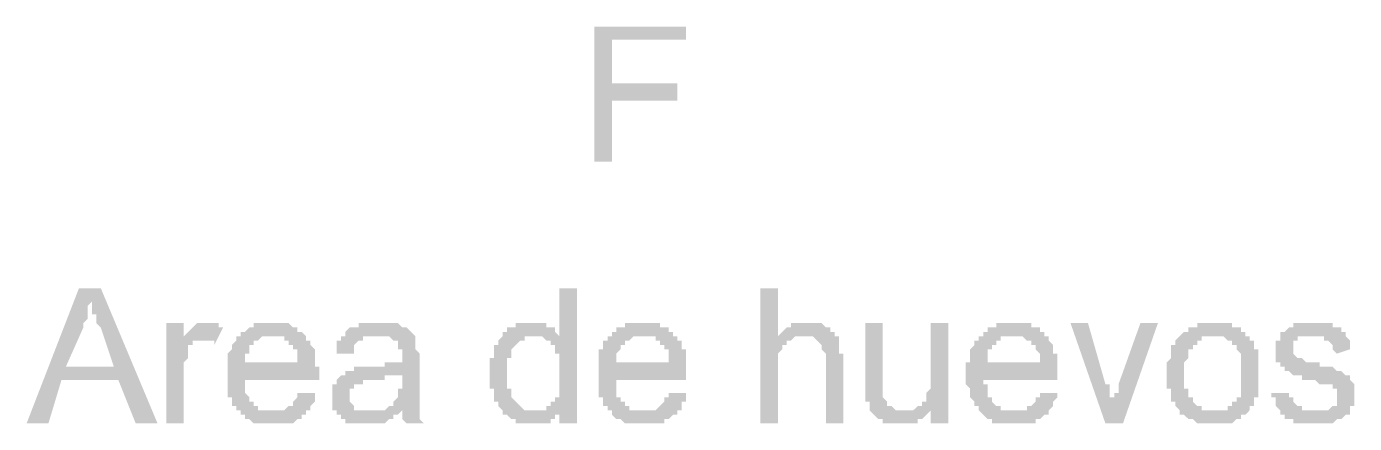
# Model space of a CAD drawing. Header units: inches. Extents: x 17 to 643, y -49 to 16.
# Drawn here: x 619.014 to 621.403, y -35.182 to -34.466 of the extents above; entities that cross this region are included whole.
import ezdxf

# ---------------------------------------------------------------- set-up
doc = ezdxf.new("R2010")
doc.units = ezdxf.units.IN
doc.header["$MEASUREMENT"] = 0
doc.layers.add('PDF_Rellenos sólidos', color=7, linetype='Continuous')

msp = doc.modelspace()

# ---------------------------------------------------------------- hatches: boundary and pattern name
at = {"layer": 'PDF_Rellenos sólidos', "transparency": 33554559}
for points in [[(620.0356, -34.71), (620.0356, -34.4663), (620.2007, -34.4663), (620.2007, -34.4899), (620.0671, -34.4899), (620.0671, -34.5685), (620.185, -34.5685), (620.185, -34.5999), (620.0671, -34.5999), (620.0671, -34.71)], [(620.3343, -35.1816), (620.3343, -34.9379), (620.3657, -34.9379), (620.3657, -35.0244), (620.3657, -35.0244), (620.3736, -35.0165), (620.3736, -35.0165), (620.3736, -35.0165), (620.3815, -35.0086), (620.3815, -35.0086), (620.3815, -35.0086), (620.3893, -35.0086), (620.3893, -35.0086), (620.3893, -35.0008), (620.3972, -35.0008), (620.3972, -35.0008), (620.405, -35.0008), (620.405, -35.0008), (620.405, -35.0008), (620.4129, -35.0008), (620.4129, -35.0008), (620.4208, -35.0008), (620.4208, -35.0008), (620.4208, -35.0008), (620.4286, -35.0008), (620.4286, -35.0008), (620.4365, -35.0008), (620.4365, -35.0008), (620.4365, -35.0008), (620.4443, -35.0008), (620.4443, -35.0008), (620.4522, -35.0086), (620.4522, -35.0086), (620.4522, -35.0086), (620.4601, -35.0086), (620.4601, -35.0086), (620.4601, -35.0165), (620.4679, -35.0165), (620.4679, -35.0165), (620.4679, -35.0165), (620.4679, -35.0244), (620.4758, -35.0244), (620.4758, -35.0244), (620.4758, -35.0322), (620.4758, -35.0322), (620.4758, -35.0322), (620.4758, -35.0322), (620.4758, -35.0401), (620.4758, -35.0401), (620.4758, -35.0479), (620.4758, -35.0479), (620.4758, -35.0558), (620.4836, -35.0558), (620.4836, -35.0637), (620.4836, -35.0637), (620.4836, -35.0715), (620.4836, -35.1816), (620.4522, -35.1816), (620.4522, -35.0715), (620.4522, -35.0637), (620.4522, -35.0637), (620.4522, -35.0558), (620.4522, -35.0558), (620.4443, -35.0479), (620.4443, -35.0479), (620.4443, -35.0401), (620.4443, -35.0401), (620.4443, -35.0401), (620.4443, -35.0401), (620.4365, -35.0322), (620.4365, -35.0322), (620.4365, -35.0322), (620.4365, -35.0322), (620.4286, -35.0244), (620.4286, -35.0244), (620.4208, -35.0244), (620.4208, -35.0244), (620.4129, -35.0244), (620.4129, -35.0244), (620.4129, -35.0244), (620.4129, -35.0244), (620.405, -35.0244), (620.405, -35.0244), (620.3972, -35.0244), (620.3972, -35.0244), (620.3893, -35.0322), (620.3893, -35.0322), (620.3893, -35.0322), (620.3815, -35.0322), (620.3815, -35.0322), (620.3815, -35.0401), (620.3736, -35.0401), (620.3736, -35.0401), (620.3736, -35.0479), (620.3736, -35.0479), (620.3736, -35.0479), (620.3657, -35.0558), (620.3657, -35.0558), (620.3657, -35.0558), (620.3657, -35.0637), (620.3657, -35.0637), (620.3657, -35.0715), (620.3657, -35.0715), (620.3657, -35.0794), (620.3657, -35.0794), (620.3657, -35.0872), (620.3657, -35.1816)], [(619.2653, -35.1816), (619.2653, -35.0008), (619.2968, -35.0008), (619.2968, -35.0322), (619.2968, -35.0244), (619.2968, -35.0244), (619.3046, -35.0165), (619.3046, -35.0165), (619.3046, -35.0165), (619.3125, -35.0086), (619.3125, -35.0086), (619.3125, -35.0086), (619.3125, -35.0086), (619.3125, -35.0086), (619.3203, -35.0008), (619.3203, -35.0008), (619.3282, -35.0008), (619.3282, -35.0008), (619.3282, -35.0008), (619.3361, -35.0008), (619.3361, -35.0008), (619.3361, -35.0008), (619.3439, -35.0008), (619.3439, -35.0008), (619.3439, -35.0008), (619.3518, -35.0008), (619.3518, -35.0008), (619.3596, -35.0008), (619.3596, -35.0086), (619.3596, -35.0086), (619.3675, -35.0086), (619.3518, -35.0401), (619.3518, -35.0322), (619.3518, -35.0322), (619.3439, -35.0322), (619.3439, -35.0322), (619.3361, -35.0322), (619.3361, -35.0322), (619.3361, -35.0322), (619.3282, -35.0322), (619.3282, -35.0322), (619.3203, -35.0322), (619.3203, -35.0322), (619.3203, -35.0322), (619.3125, -35.0322), (619.3125, -35.0401), (619.3125, -35.0401), (619.3046, -35.0401), (619.3046, -35.0479), (619.3046, -35.0479), (619.3046, -35.0558), (619.3046, -35.0558), (619.3046, -35.0558), (619.3046, -35.0637), (619.3046, -35.0637), (619.2968, -35.0715), (619.2968, -35.0715), (619.2968, -35.0794), (619.2968, -35.0794), (619.2968, -35.0794), (619.2968, -35.0872), (619.2968, -35.0872), (619.2968, -35.1816)], [(620.6408, -35.1816), (620.6408, -35.158), (620.6408, -35.158), (620.6408, -35.158), (620.633, -35.1659), (620.633, -35.1659), (620.633, -35.1659), (620.6251, -35.1737), (620.6251, -35.1737), (620.6251, -35.1737), (620.6173, -35.1737), (620.6173, -35.1737), (620.6173, -35.1816), (620.6094, -35.1816), (620.6094, -35.1816), (620.6094, -35.1816), (620.6015, -35.1816), (620.6015, -35.1816), (620.5937, -35.1816), (620.5937, -35.1816), (620.5937, -35.1816), (620.5858, -35.1816), (620.5858, -35.1816), (620.5858, -35.1816), (620.578, -35.1816), (620.578, -35.1816), (620.5701, -35.1816), (620.5701, -35.1816), (620.5622, -35.1816), (620.5622, -35.1816), (620.5622, -35.1816), (620.5544, -35.1816), (620.5544, -35.1737), (620.5465, -35.1737), (620.5465, -35.1737), (620.5465, -35.1737), (620.5387, -35.1659), (620.5387, -35.1659), (620.5387, -35.1659), (620.5387, -35.1659), (620.5308, -35.158), (620.5308, -35.158), (620.5308, -35.158), (620.5308, -35.1501), (620.5308, -35.1501), (620.5308, -35.1423), (620.5308, -35.1423), (620.5308, -35.1423), (620.5229, -35.1423), (620.5229, -35.1344), (620.5229, -35.1344), (620.5229, -35.1265), (620.5229, -35.1265), (620.5229, -35.1265), (620.5229, -35.1187), (620.5229, -35.1108), (620.5229, -35.1108), (620.5229, -35.0008), (620.5544, -35.0008), (620.5544, -35.103), (620.5544, -35.103), (620.5544, -35.1108), (620.5544, -35.1187), (620.5544, -35.1187), (620.5544, -35.1187), (620.5544, -35.1265), (620.5544, -35.1265), (620.5544, -35.1344), (620.5544, -35.1344), (620.5544, -35.1344), (620.5544, -35.1344), (620.5622, -35.1423), (620.5622, -35.1423), (620.5622, -35.1423), (620.5622, -35.1501), (620.5701, -35.1501), (620.5701, -35.1501), (620.5701, -35.1501), (620.578, -35.158), (620.578, -35.158), (620.578, -35.158), (620.5858, -35.158), (620.5858, -35.158), (620.5937, -35.158), (620.5937, -35.158), (620.5937, -35.158), (620.6015, -35.158), (620.6015, -35.158), (620.6015, -35.158), (620.6094, -35.158), (620.6094, -35.158), (620.6173, -35.1501), (620.6173, -35.1501), (620.6173, -35.1501), (620.6251, -35.1501), (620.6251, -35.1423), (620.6251, -35.1423), (620.633, -35.1423), (620.633, -35.1344), (620.633, -35.1344), (620.633, -35.1344), (620.633, -35.1344), (620.633, -35.1265), (620.633, -35.1265), (620.6408, -35.1187), (620.6408, -35.1187), (620.6408, -35.1187), (620.6408, -35.1108), (620.6408, -35.1108), (620.6408, -35.103), (620.6408, -35.103), (620.6408, -35.0951), (620.6408, -35.0008), (620.6723, -35.0008), (620.6723, -35.1816)], [(620.9552, -35.1816), (620.8924, -35.0008), (620.9238, -35.0008), (620.9552, -35.1108), (620.9631, -35.1108), (620.9631, -35.1187), (620.9631, -35.1187), (620.9631, -35.1187), (620.9631, -35.1265), (620.9631, -35.1265), (620.9631, -35.1344), (620.971, -35.1344), (620.971, -35.1423), (620.971, -35.1423), (620.971, -35.1423), (620.971, -35.1423), (620.971, -35.1423), (620.971, -35.1344), (620.971, -35.1344), (620.971, -35.1265), (620.9788, -35.1265), (620.9788, -35.1265), (620.9788, -35.1187), (620.9788, -35.1187), (620.9788, -35.1108), (620.9788, -35.1108), (621.0181, -35.0008), (621.0496, -35.0008), (620.9867, -35.1816)], [(621.2539, -35.1265), (621.2854, -35.1265), (621.2854, -35.1265), (621.2854, -35.1265), (621.2854, -35.1344), (621.2932, -35.1344), (621.2932, -35.1423), (621.2932, -35.1423), (621.2932, -35.1423), (621.3011, -35.1501), (621.3011, -35.1501), (621.3011, -35.1501), (621.3011, -35.1501), (621.309, -35.1501), (621.309, -35.158), (621.309, -35.158), (621.3168, -35.158), (621.3168, -35.158), (621.3168, -35.158), (621.3247, -35.158), (621.3247, -35.158), (621.3325, -35.158), (621.3325, -35.158), (621.3404, -35.158), (621.3404, -35.158), (621.3404, -35.158), (621.3483, -35.158), (621.3483, -35.158), (621.3561, -35.158), (621.3561, -35.158), (621.3561, -35.158), (621.364, -35.1501), (621.364, -35.1501), (621.364, -35.1501), (621.3718, -35.1501), (621.3718, -35.1423), (621.3718, -35.1423), (621.3718, -35.1344), (621.3718, -35.1344), (621.3718, -35.1344), (621.3718, -35.1265), (621.3718, -35.1265), (621.3718, -35.1187), (621.3718, -35.1187), (621.364, -35.1187), (621.364, -35.1187), (621.364, -35.1187), (621.364, -35.1108), (621.3561, -35.1108), (621.3561, -35.1108), (621.3561, -35.1108), (621.3483, -35.1108), (621.3483, -35.1108), (621.3404, -35.1108), (621.3325, -35.103), (621.3325, -35.103), (621.3325, -35.103), (621.3247, -35.103), (621.3168, -35.103), (621.3168, -35.103), (621.309, -35.103), (621.309, -35.0951), (621.309, -35.0951), (621.3011, -35.0951), (621.3011, -35.0951), (621.2932, -35.0951), (621.2932, -35.0951), (621.2932, -35.0951), (621.2932, -35.0951), (621.2854, -35.0872), (621.2854, -35.0872), (621.2854, -35.0872), (621.2854, -35.0872), (621.2775, -35.0872), (621.2775, -35.0872), (621.2775, -35.0794), (621.2697, -35.0794), (621.2697, -35.0794), (621.2697, -35.0715), (621.2697, -35.0715), (621.2618, -35.0715), (621.2618, -35.0637), (621.2618, -35.0637), (621.2618, -35.0558), (621.2618, -35.0558), (621.2618, -35.0479), (621.2618, -35.0479), (621.2618, -35.0479), (621.2618, -35.0401), (621.2618, -35.0401), (621.2618, -35.0401), (621.2618, -35.0322), (621.2697, -35.0322), (621.2697, -35.0244), (621.2697, -35.0244), (621.2697, -35.0244), (621.2697, -35.0165), (621.2775, -35.0165), (621.2775, -35.0165), (621.2775, -35.0165), (621.2854, -35.0086), (621.2854, -35.0086), (621.2854, -35.0086), (621.2932, -35.0086), (621.2932, -35.0086), (621.2932, -35.0008), (621.3011, -35.0008), (621.3011, -35.0008), (621.3011, -35.0008), (621.309, -35.0008), (621.309, -35.0008), (621.3168, -35.0008), (621.3168, -35.0008), (621.3247, -35.0008), (621.3247, -35.0008), (621.3247, -35.0008), (621.3325, -35.0008), (621.3325, -35.0008), (621.3404, -35.0008), (621.3404, -35.0008), (621.3483, -35.0008), (621.3483, -35.0008), (621.3483, -35.0008), (621.3561, -35.0008), (621.3561, -35.0008), (621.364, -35.0008), (621.364, -35.0086), (621.364, -35.0086), (621.3718, -35.0086), (621.3718, -35.0086), (621.3797, -35.0086), (621.3797, -35.0165), (621.3797, -35.0165), (621.3876, -35.0165), (621.3876, -35.0165), (621.3876, -35.0244), (621.3876, -35.0244), (621.3876, -35.0244), (621.3954, -35.0322), (621.3954, -35.0322), (621.3954, -35.0322), (621.3954, -35.0401), (621.3954, -35.0401), (621.3954, -35.0479), (621.3954, -35.0479), (621.3718, -35.0558), (621.364, -35.0479), (621.364, -35.0479), (621.364, -35.0401), (621.364, -35.0401), (621.364, -35.0401), (621.3561, -35.0322), (621.3561, -35.0322), (621.3561, -35.0322), (621.3561, -35.0322), (621.3483, -35.0322), (621.3483, -35.0244), (621.3483, -35.0244), (621.3404, -35.0244), (621.3404, -35.0244), (621.3325, -35.0244), (621.3325, -35.0244), (621.3325, -35.0244), (621.3247, -35.0244), (621.3168, -35.0244), (621.3168, -35.0244), (621.3168, -35.0244), (621.309, -35.0244), (621.309, -35.0244), (621.3011, -35.0244), (621.3011, -35.0322), (621.3011, -35.0322), (621.3011, -35.0322), (621.2932, -35.0322), (621.2932, -35.0322), (621.2932, -35.0401), (621.2932, -35.0401), (621.2932, -35.0479), (621.2932, -35.0479), (621.2932, -35.0479), (621.2932, -35.0558), (621.2932, -35.0558), (621.2932, -35.0558), (621.2932, -35.0558), (621.3011, -35.0637), (621.3011, -35.0637), (621.309, -35.0637), (621.309, -35.0637), (621.309, -35.0637), (621.309, -35.0637), (621.309, -35.0637), (621.3168, -35.0715), (621.3168, -35.0715), (621.3247, -35.0715), (621.3247, -35.0715), (621.3325, -35.0715), (621.3325, -35.0715), (621.3404, -35.0715), (621.3404, -35.0794), (621.3483, -35.0794), (621.3483, -35.0794), (621.3561, -35.0794), (621.3561, -35.0794), (621.364, -35.0794), (621.364, -35.0794), (621.364, -35.0794), (621.3718, -35.0872), (621.3718, -35.0872), (621.3718, -35.0872), (621.3797, -35.0872), (621.3797, -35.0872), (621.3797, -35.0872), (621.3797, -35.0872), (621.3876, -35.0951), (621.3876, -35.0951), (621.3876, -35.0951), (621.3954, -35.0951), (621.3954, -35.103), (621.3954, -35.103), (621.3954, -35.103), (621.4033, -35.1108), (621.4033, -35.1108), (621.4033, -35.1108), (621.4033, -35.1187), (621.4033, -35.1187), (621.4033, -35.1265), (621.4033, -35.1265), (621.4033, -35.1265), (621.4033, -35.1344), (621.4033, -35.1344), (621.4033, -35.1423), (621.4033, -35.1423), (621.4033, -35.1423), (621.4033, -35.1501), (621.3954, -35.1501), (621.3954, -35.158), (621.3954, -35.158), (621.3954, -35.158), (621.3954, -35.1659), (621.3876, -35.1659), (621.3876, -35.1659), (621.3876, -35.1659), (621.3797, -35.1737), (621.3797, -35.1737), (621.3797, -35.1737), (621.3718, -35.1737), (621.3718, -35.1737), (621.364, -35.1816), (621.364, -35.1816), (621.364, -35.1816), (621.3561, -35.1816), (621.3561, -35.1816), (621.3483, -35.1816), (621.3483, -35.1816), (621.3404, -35.1816), (621.3404, -35.1816), (621.3404, -35.1816), (621.3325, -35.1816), (621.3325, -35.1816), (621.3247, -35.1816), (621.3247, -35.1816), (621.3168, -35.1816), (621.3168, -35.1816), (621.3168, -35.1816), (621.309, -35.1816), (621.309, -35.1816), (621.3011, -35.1816), (621.3011, -35.1816), (621.2932, -35.1816), (621.2932, -35.1816), (621.2932, -35.1737), (621.2854, -35.1737), (621.2854, -35.1737), (621.2854, -35.1737), (621.2775, -35.1737), (621.2775, -35.1737), (621.2775, -35.1659), (621.2775, -35.1659), (621.2697, -35.1659), (621.2697, -35.158), (621.2697, -35.158), (621.2697, -35.158), (621.2618, -35.1501), (621.2618, -35.1501), (621.2618, -35.1501), (621.2618, -35.1423), (621.2618, -35.1423), (621.2618, -35.1344), (621.2618, -35.1344), (621.2539, -35.1344), (621.2539, -35.1265)]]:
    msp.add_hatch(color=256, dxfattribs=at).paths.add_polyline_path(points)
h = msp.add_hatch(color=256, dxfattribs=at)
h.paths.add_polyline_path([(619.0138, -35.1816), (619.1081, -34.9379), (619.1474, -34.9379), (619.2496, -35.1816), (619.2103, -35.1816), (619.1789, -35.103), (619.0767, -35.103), (619.0531, -35.1816)], flags=0)
h.paths.add_polyline_path([(619.0845, -35.0794), (619.171, -35.0794), (619.1474, -35.0086), (619.1474, -35.0086), (619.1396, -35.0008), (619.1396, -35.0008), (619.1396, -35.0008), (619.1396, -34.9929), (619.1396, -34.9929), (619.1396, -34.9851), (619.1317, -34.9851), (619.1317, -34.9772), (619.1317, -34.9772), (619.1317, -34.9772), (619.1317, -34.9693), (619.1317, -34.9693), (619.1317, -34.9693), (619.1317, -34.9615), (619.1317, -34.9615), (619.1317, -34.9615), (619.1238, -34.9693), (619.1238, -34.9693), (619.1238, -34.9772), (619.1238, -34.9772), (619.1238, -34.9851), (619.1238, -34.9851), (619.1238, -34.9851), (619.1238, -34.9929), (619.1238, -34.9929), (619.116, -35.0008), (619.116, -35.0008), (619.116, -35.0008), (619.116, -35.0086), (619.116, -35.0086)], flags=0)
h = msp.add_hatch(color=256, dxfattribs=at)
h.paths.add_polyline_path([(619.9727, -35.1816), (619.9727, -35.158), (619.9727, -35.158), (619.9727, -35.1659), (619.9649, -35.1659), (619.9649, -35.1659), (619.9649, -35.1737), (619.9649, -35.1737), (619.957, -35.1737), (619.957, -35.1737), (619.957, -35.1816), (619.9492, -35.1816), (619.9492, -35.1816), (619.9413, -35.1816), (619.9413, -35.1816), (619.9413, -35.1816), (619.9334, -35.1816), (619.9334, -35.1816), (619.9256, -35.1816), (619.9256, -35.1816), (619.9177, -35.1816), (619.9177, -35.1816), (619.9177, -35.1816), (619.9099, -35.1816), (619.9099, -35.1816), (619.902, -35.1816), (619.902, -35.1816), (619.902, -35.1816), (619.8941, -35.1816), (619.8941, -35.1737), (619.8863, -35.1737), (619.8863, -35.1737), (619.8863, -35.1737), (619.8863, -35.1737), (619.8784, -35.1659), (619.8784, -35.1659), (619.8784, -35.1659), (619.8706, -35.1659), (619.8706, -35.158), (619.8706, -35.158), (619.8706, -35.158), (619.8627, -35.1501), (619.8627, -35.1501), (619.8627, -35.1423), (619.8627, -35.1423), (619.8548, -35.1423), (619.8548, -35.1344), (619.8548, -35.1344), (619.8548, -35.1344), (619.8548, -35.1265), (619.8548, -35.1265), (619.8548, -35.1187), (619.8548, -35.1187), (619.847, -35.1187), (619.847, -35.1108), (619.847, -35.1108), (619.847, -35.103), (619.847, -35.103), (619.847, -35.0951), (619.847, -35.0951), (619.847, -35.0951), (619.847, -35.0872), (619.847, -35.0872), (619.847, -35.0794), (619.847, -35.0794), (619.847, -35.0715), (619.847, -35.0715), (619.847, -35.0637), (619.8548, -35.0637), (619.8548, -35.0637), (619.8548, -35.0558), (619.8548, -35.0558), (619.8548, -35.0479), (619.8548, -35.0479), (619.8548, -35.0479), (619.8548, -35.0401), (619.8627, -35.0401), (619.8627, -35.0401), (619.8627, -35.0322), (619.8627, -35.0322), (619.8627, -35.0322), (619.8706, -35.0244), (619.8706, -35.0244), (619.8706, -35.0244), (619.8706, -35.0165), (619.8784, -35.0165), (619.8784, -35.0165), (619.8784, -35.0086), (619.8863, -35.0086), (619.8863, -35.0086), (619.8863, -35.0086), (619.8941, -35.0086), (619.8941, -35.0008), (619.902, -35.0008), (619.902, -35.0008), (619.902, -35.0008), (619.9099, -35.0008), (619.9099, -35.0008), (619.9177, -35.0008), (619.9177, -35.0008), (619.9256, -35.0008), (619.9256, -35.0008), (619.9256, -35.0008), (619.9334, -35.0008), (619.9334, -35.0008), (619.9413, -35.0008), (619.9413, -35.0008), (619.9413, -35.0008), (619.9492, -35.0008), (619.9492, -35.0086), (619.9492, -35.0086), (619.957, -35.0086), (619.957, -35.0086), (619.9649, -35.0086), (619.9649, -35.0165), (619.9649, -35.0165), (619.9649, -35.0165), (619.9727, -35.0244), (619.9727, -35.0244), (619.9727, -34.9379), (620.0042, -34.9379), (620.0042, -35.1816)], flags=0)
h.paths.add_polyline_path([(619.8784, -35.0951), (619.8784, -35.0951), (619.8784, -35.103), (619.8784, -35.103), (619.8784, -35.1108), (619.8784, -35.1108), (619.8784, -35.1187), (619.8784, -35.1187), (619.8863, -35.1187), (619.8863, -35.1265), (619.8863, -35.1265), (619.8863, -35.1344), (619.8863, -35.1344), (619.8863, -35.1344), (619.8941, -35.1423), (619.8941, -35.1423), (619.8941, -35.1423), (619.8941, -35.1423), (619.8941, -35.1423), (619.902, -35.1501), (619.902, -35.1501), (619.902, -35.1501), (619.9099, -35.158), (619.9099, -35.158), (619.9099, -35.158), (619.9177, -35.158), (619.9177, -35.158), (619.9256, -35.158), (619.9256, -35.158), (619.9256, -35.158), (619.9334, -35.158), (619.9334, -35.158), (619.9413, -35.158), (619.9413, -35.158), (619.9413, -35.158), (619.9492, -35.158), (619.9492, -35.158), (619.9492, -35.1501), (619.957, -35.1501), (619.957, -35.1501), (619.957, -35.1423), (619.9649, -35.1423), (619.9649, -35.1423), (619.9649, -35.1423), (619.9649, -35.1344), (619.9649, -35.1344), (619.9727, -35.1344), (619.9727, -35.1265), (619.9727, -35.1265), (619.9727, -35.1187), (619.9727, -35.1187), (619.9727, -35.1187), (619.9727, -35.1108), (619.9727, -35.1108), (619.9727, -35.103), (619.9727, -35.103), (619.9727, -35.0951), (619.9727, -35.0951), (619.9727, -35.0872), (619.9727, -35.0872), (619.9727, -35.0794), (619.9727, -35.0794), (619.9727, -35.0715), (619.9727, -35.0715), (619.9727, -35.0637), (619.9727, -35.0637), (619.9727, -35.0637), (619.9727, -35.0558), (619.9727, -35.0558), (619.9649, -35.0558), (619.9649, -35.0479), (619.9649, -35.0479), (619.9649, -35.0479), (619.9649, -35.0401), (619.9649, -35.0401), (619.957, -35.0401), (619.957, -35.0322), (619.957, -35.0322), (619.9492, -35.0322), (619.9492, -35.0322), (619.9492, -35.0322), (619.9413, -35.0244), (619.9413, -35.0244), (619.9334, -35.0244), (619.9334, -35.0244), (619.9334, -35.0244), (619.9256, -35.0244), (619.9256, -35.0244), (619.9256, -35.0244), (619.9177, -35.0244), (619.9177, -35.0244), (619.9099, -35.0244), (619.9099, -35.0244), (619.9099, -35.0322), (619.902, -35.0322), (619.902, -35.0322), (619.902, -35.0322), (619.8941, -35.0401), (619.8941, -35.0401), (619.8941, -35.0401), (619.8941, -35.0401), (619.8863, -35.0479), (619.8863, -35.0479), (619.8863, -35.0479), (619.8863, -35.0558), (619.8863, -35.0558), (619.8863, -35.0558), (619.8863, -35.0637), (619.8784, -35.0637), (619.8784, -35.0715), (619.8784, -35.0715), (619.8784, -35.0715), (619.8784, -35.0794), (619.8784, -35.0794), (619.8784, -35.0872), (619.8784, -35.0951), (619.8784, -35.0951)], flags=0)
h = msp.add_hatch(color=256, dxfattribs=at)
h.paths.add_polyline_path([(619.5011, -35.1265), (619.5326, -35.1265), (619.5326, -35.1344), (619.5326, -35.1344), (619.5326, -35.1344), (619.5326, -35.1423), (619.5326, -35.1423), (619.5247, -35.1501), (619.5247, -35.1501), (619.5247, -35.1501), (619.5247, -35.158), (619.5247, -35.158), (619.5169, -35.158), (619.5169, -35.1659), (619.5169, -35.1659), (619.509, -35.1659), (619.509, -35.1659), (619.509, -35.1659), (619.509, -35.1737), (619.5011, -35.1737), (619.5011, -35.1737), (619.5011, -35.1737), (619.4933, -35.1816), (619.4933, -35.1816), (619.4854, -35.1816), (619.4854, -35.1816), (619.4854, -35.1816), (619.4775, -35.1816), (619.4775, -35.1816), (619.4697, -35.1816), (619.4697, -35.1816), (619.4618, -35.1816), (619.4618, -35.1816), (619.454, -35.1816), (619.454, -35.1816), (619.454, -35.1816), (619.4461, -35.1816), (619.4461, -35.1816), (619.4382, -35.1816), (619.4382, -35.1816), (619.4304, -35.1816), (619.4304, -35.1816), (619.4304, -35.1816), (619.4225, -35.1816), (619.4225, -35.1816), (619.4147, -35.1737), (619.4147, -35.1737), (619.4147, -35.1737), (619.4068, -35.1737), (619.4068, -35.1737), (619.4068, -35.1659), (619.3989, -35.1659), (619.3989, -35.1659), (619.3989, -35.158), (619.3989, -35.158), (619.3911, -35.158), (619.3911, -35.158), (619.3911, -35.1501), (619.3911, -35.1501), (619.3832, -35.1501), (619.3832, -35.1423), (619.3832, -35.1423), (619.3832, -35.1423), (619.3832, -35.1344), (619.3832, -35.1344), (619.3754, -35.1344), (619.3754, -35.1265), (619.3754, -35.1265), (619.3754, -35.1187), (619.3754, -35.1187), (619.3754, -35.1187), (619.3754, -35.1108), (619.3754, -35.1108), (619.3754, -35.103), (619.3754, -35.103), (619.3754, -35.0951), (619.3754, -35.0951), (619.3754, -35.0872), (619.3754, -35.0872), (619.3754, -35.0794), (619.3754, -35.0794), (619.3754, -35.0715), (619.3754, -35.0715), (619.3754, -35.0637), (619.3754, -35.0637), (619.3754, -35.0637), (619.3754, -35.0558), (619.3754, -35.0558), (619.3832, -35.0479), (619.3832, -35.0479), (619.3832, -35.0479), (619.3832, -35.0401), (619.3832, -35.0401), (619.3832, -35.0401), (619.3911, -35.0322), (619.3911, -35.0322), (619.3911, -35.0322), (619.3911, -35.0244), (619.3989, -35.0244), (619.3989, -35.0244), (619.3989, -35.0244), (619.3989, -35.0165), (619.4068, -35.0165), (619.4068, -35.0165), (619.4068, -35.0165), (619.4147, -35.0086), (619.4147, -35.0086), (619.4147, -35.0086), (619.4225, -35.0086), (619.4225, -35.0086), (619.4225, -35.0008), (619.4304, -35.0008), (619.4304, -35.0008), (619.4382, -35.0008), (619.4382, -35.0008), (619.4382, -35.0008), (619.4461, -35.0008), (619.4461, -35.0008), (619.454, -35.0008), (619.454, -35.0008), (619.4618, -35.0008), (619.4618, -35.0008), (619.4697, -35.0008), (619.4697, -35.0008), (619.4775, -35.0008), (619.4775, -35.0008), (619.4775, -35.0008), (619.4854, -35.0008), (619.4854, -35.0008), (619.4933, -35.0086), (619.4933, -35.0086), (619.4933, -35.0086), (619.5011, -35.0086), (619.5011, -35.0086), (619.5011, -35.0165), (619.509, -35.0165), (619.509, -35.0165), (619.509, -35.0165), (619.5169, -35.0244), (619.5169, -35.0244), (619.5169, -35.0244), (619.5169, -35.0244), (619.5169, -35.0322), (619.5247, -35.0322), (619.5247, -35.0322), (619.5247, -35.0401), (619.5247, -35.0401), (619.5247, -35.0401), (619.5326, -35.0479), (619.5326, -35.0479), (619.5326, -35.0558), (619.5326, -35.0558), (619.5326, -35.0558), (619.5326, -35.0637), (619.5326, -35.0637), (619.5326, -35.0715), (619.5326, -35.0715), (619.5326, -35.0794), (619.5404, -35.0794), (619.5404, -35.0872), (619.5404, -35.0872), (619.5404, -35.0951), (619.5404, -35.0951), (619.5404, -35.0951), (619.5404, -35.103), (619.4068, -35.103), (619.4068, -35.103), (619.4068, -35.1108), (619.4068, -35.1108), (619.4068, -35.1108), (619.4068, -35.1187), (619.4068, -35.1187), (619.4068, -35.1265), (619.4068, -35.1265), (619.4147, -35.1344), (619.4147, -35.1344), (619.4147, -35.1344), (619.4147, -35.1423), (619.4147, -35.1423), (619.4225, -35.1423), (619.4225, -35.1423), (619.4225, -35.1501), (619.4225, -35.1501), (619.4304, -35.1501), (619.4304, -35.1501), (619.4304, -35.158), (619.4382, -35.158), (619.4382, -35.158), (619.4461, -35.158), (619.4461, -35.158), (619.4461, -35.158), (619.454, -35.158), (619.454, -35.158), (619.4618, -35.158), (619.4618, -35.158), (619.4618, -35.158), (619.4697, -35.158), (619.4697, -35.158), (619.4775, -35.158), (619.4775, -35.158), (619.4775, -35.158), (619.4854, -35.1501), (619.4854, -35.1501), (619.4854, -35.1501), (619.4933, -35.1501), (619.4933, -35.1423), (619.4933, -35.1423), (619.4933, -35.1423), (619.5011, -35.1344), (619.5011, -35.1344), (619.5011, -35.1344), (619.5011, -35.1265), (619.5011, -35.1265)], flags=0)
h.paths.add_polyline_path([(619.4068, -35.0715), (619.509, -35.0715), (619.5011, -35.0715), (619.5011, -35.0637), (619.5011, -35.0637), (619.5011, -35.0558), (619.5011, -35.0558), (619.5011, -35.0558), (619.5011, -35.0479), (619.5011, -35.0479), (619.4933, -35.0479), (619.4933, -35.0401), (619.4933, -35.0401), (619.4933, -35.0401), (619.4854, -35.0401), (619.4854, -35.0322), (619.4854, -35.0322), (619.4775, -35.0322), (619.4775, -35.0322), (619.4775, -35.0244), (619.4697, -35.0244), (619.4697, -35.0244), (619.4697, -35.0244), (619.4618, -35.0244), (619.4618, -35.0244), (619.454, -35.0244), (619.454, -35.0244), (619.4461, -35.0244), (619.4461, -35.0244), (619.4461, -35.0244), (619.4382, -35.0244), (619.4382, -35.0244), (619.4304, -35.0322), (619.4304, -35.0322), (619.4304, -35.0322), (619.4225, -35.0322), (619.4225, -35.0401), (619.4225, -35.0401), (619.4225, -35.0401), (619.4147, -35.0401), (619.4147, -35.0479), (619.4147, -35.0479), (619.4147, -35.0479), (619.4147, -35.0558), (619.4068, -35.0558), (619.4068, -35.0637), (619.4068, -35.0637), (619.4068, -35.0637), (619.4068, -35.0715), (619.4068, -35.0715), (619.4068, -35.0715)], flags=0)
h = msp.add_hatch(color=256, dxfattribs=at)
h.paths.add_polyline_path([(619.6898, -35.158), (619.6898, -35.158), (619.6819, -35.1659), (619.6819, -35.1659), (619.6741, -35.1659), (619.6741, -35.1737), (619.6741, -35.1737), (619.6662, -35.1737), (619.6662, -35.1737), (619.6662, -35.1737), (619.6583, -35.1816), (619.6583, -35.1816), (619.6583, -35.1816), (619.6505, -35.1816), (619.6505, -35.1816), (619.6505, -35.1816), (619.6426, -35.1816), (619.6426, -35.1816), (619.6348, -35.1816), (619.6348, -35.1816), (619.6348, -35.1816), (619.6269, -35.1816), (619.6269, -35.1816), (619.619, -35.1816), (619.619, -35.1816), (619.6112, -35.1816), (619.6112, -35.1816), (619.6033, -35.1816), (619.6033, -35.1816), (619.5955, -35.1816), (619.5955, -35.1816), (619.5955, -35.1816), (619.5876, -35.1816), (619.5876, -35.1737), (619.5876, -35.1737), (619.5797, -35.1737), (619.5797, -35.1737), (619.5797, -35.1737), (619.5797, -35.1659), (619.5719, -35.1659), (619.5719, -35.1659), (619.5719, -35.158), (619.5719, -35.158), (619.564, -35.158), (619.564, -35.1501), (619.564, -35.1501), (619.564, -35.1423), (619.564, -35.1423), (619.564, -35.1423), (619.564, -35.1344), (619.564, -35.1344), (619.564, -35.1265), (619.564, -35.1265), (619.564, -35.1265), (619.564, -35.1187), (619.564, -35.1187), (619.564, -35.1108), (619.5719, -35.1108), (619.5719, -35.1108), (619.5719, -35.1108), (619.5719, -35.103), (619.5719, -35.103), (619.5797, -35.0951), (619.5797, -35.0951), (619.5797, -35.0951), (619.5876, -35.0951), (619.5876, -35.0872), (619.5876, -35.0872), (619.5955, -35.0872), (619.5955, -35.0872), (619.6033, -35.0872), (619.6033, -35.0872), (619.6033, -35.0794), (619.6112, -35.0794), (619.6112, -35.0794), (619.6112, -35.0794), (619.619, -35.0794), (619.619, -35.0794), (619.6269, -35.0794), (619.6269, -35.0794), (619.6348, -35.0794), (619.6348, -35.0794), (619.6426, -35.0794), (619.6426, -35.0794), (619.6505, -35.0794), (619.6583, -35.0794), (619.6583, -35.0715), (619.6583, -35.0715), (619.6662, -35.0715), (619.6662, -35.0715), (619.6741, -35.0715), (619.6741, -35.0715), (619.6741, -35.0715), (619.6819, -35.0715), (619.6819, -35.0715), (619.6819, -35.0715), (619.6898, -35.0715), (619.6898, -35.0637), (619.6898, -35.0637), (619.6898, -35.0637), (619.6898, -35.0558), (619.6898, -35.0558), (619.6898, -35.0479), (619.6819, -35.0479), (619.6819, -35.0401), (619.6819, -35.0401), (619.6819, -35.0401), (619.6819, -35.0322), (619.6819, -35.0322), (619.6741, -35.0322), (619.6741, -35.0322), (619.6741, -35.0322), (619.6662, -35.0244), (619.6662, -35.0244), (619.6662, -35.0244), (619.6583, -35.0244), (619.6583, -35.0244), (619.6505, -35.0244), (619.6505, -35.0244), (619.6426, -35.0244), (619.6426, -35.0244), (619.6348, -35.0244), (619.6348, -35.0244), (619.6269, -35.0244), (619.6269, -35.0244), (619.619, -35.0244), (619.619, -35.0244), (619.619, -35.0322), (619.6112, -35.0322), (619.6112, -35.0322), (619.6112, -35.0322), (619.6112, -35.0322), (619.6033, -35.0401), (619.6033, -35.0401), (619.6033, -35.0401), (619.6033, -35.0479), (619.6033, -35.0479), (619.6033, -35.0558), (619.5955, -35.0558), (619.5955, -35.0558), (619.5719, -35.0558), (619.5719, -35.0479), (619.5719, -35.0479), (619.5719, -35.0401), (619.5719, -35.0401), (619.5719, -35.0401), (619.5719, -35.0322), (619.5797, -35.0322), (619.5797, -35.0244), (619.5797, -35.0244), (619.5797, -35.0244), (619.5876, -35.0244), (619.5876, -35.0165), (619.5876, -35.0165), (619.5876, -35.0165), (619.5955, -35.0086), (619.5955, -35.0086), (619.6033, -35.0086), (619.6033, -35.0086), (619.6033, -35.0086), (619.6112, -35.0086), (619.6112, -35.0008), (619.6112, -35.0008), (619.619, -35.0008), (619.619, -35.0008), (619.6269, -35.0008), (619.6269, -35.0008), (619.6269, -35.0008), (619.6348, -35.0008), (619.6348, -35.0008), (619.6426, -35.0008), (619.6426, -35.0008), (619.6505, -35.0008), (619.6505, -35.0008), (619.6583, -35.0008), (619.6583, -35.0008), (619.6662, -35.0008), (619.6662, -35.0008), (619.6741, -35.0008), (619.6741, -35.0008), (619.6741, -35.0008), (619.6819, -35.0008), (619.6819, -35.0008), (619.6819, -35.0008), (619.6898, -35.0086), (619.6898, -35.0086), (619.6976, -35.0086), (619.6976, -35.0086), (619.7055, -35.0165), (619.7055, -35.0165), (619.7055, -35.0165), (619.7055, -35.0165), (619.7055, -35.0165), (619.7134, -35.0244), (619.7134, -35.0244), (619.7134, -35.0322), (619.7134, -35.0322), (619.7134, -35.0322), (619.7134, -35.0401), (619.7134, -35.0401), (619.7134, -35.0401), (619.7134, -35.0479), (619.7134, -35.0479), (619.7212, -35.0558), (619.7212, -35.0558), (619.7212, -35.0637), (619.7212, -35.0637), (619.7212, -35.0637), (619.7212, -35.103), (619.7212, -35.1108), (619.7212, -35.1187), (619.7212, -35.1187), (619.7212, -35.1265), (619.7212, -35.1265), (619.7212, -35.1344), (619.7212, -35.1344), (619.7212, -35.1423), (619.7212, -35.1423), (619.7212, -35.1501), (619.7212, -35.1501), (619.7212, -35.1501), (619.7212, -35.158), (619.7212, -35.158), (619.7212, -35.158), (619.7212, -35.158), (619.7212, -35.1659), (619.7212, -35.1659), (619.7212, -35.1659), (619.7212, -35.1737), (619.7212, -35.1737), (619.7291, -35.1816), (619.7291, -35.1816), (619.6976, -35.1816), (619.6976, -35.1816), (619.6898, -35.1737), (619.6898, -35.1737), (619.6898, -35.1659), (619.6898, -35.1659), (619.6898, -35.158), (619.6898, -35.158)], flags=0)
h.paths.add_polyline_path([(619.6898, -35.0951), (619.6819, -35.0951), (619.6819, -35.0951), (619.6819, -35.0951), (619.6741, -35.0951), (619.6741, -35.0951), (619.6741, -35.0951), (619.6662, -35.0951), (619.6662, -35.0951), (619.6583, -35.0951), (619.6583, -35.103), (619.6505, -35.103), (619.6505, -35.103), (619.6426, -35.103), (619.6426, -35.103), (619.6348, -35.103), (619.6348, -35.103), (619.6269, -35.103), (619.6269, -35.103), (619.619, -35.103), (619.619, -35.103), (619.619, -35.1108), (619.6112, -35.1108), (619.6112, -35.1108), (619.6112, -35.1108), (619.6033, -35.1108), (619.6033, -35.1108), (619.6033, -35.1187), (619.6033, -35.1187), (619.5955, -35.1187), (619.5955, -35.1265), (619.5955, -35.1265), (619.5955, -35.1344), (619.5955, -35.1344), (619.5955, -35.1344), (619.5955, -35.1423), (619.5955, -35.1423), (619.5955, -35.1423), (619.6033, -35.1501), (619.6033, -35.1501), (619.6033, -35.1501), (619.6033, -35.158), (619.6112, -35.158), (619.6112, -35.158), (619.619, -35.158), (619.619, -35.158), (619.619, -35.158), (619.6269, -35.158), (619.6269, -35.158), (619.6348, -35.158), (619.6348, -35.158), (619.6348, -35.158), (619.6426, -35.158), (619.6426, -35.158), (619.6505, -35.158), (619.6505, -35.158), (619.6583, -35.158), (619.6583, -35.158), (619.6583, -35.158), (619.6662, -35.1501), (619.6662, -35.1501), (619.6662, -35.1501), (619.6741, -35.1501), (619.6741, -35.1423), (619.6741, -35.1423), (619.6741, -35.1423), (619.6819, -35.1344), (619.6819, -35.1344), (619.6819, -35.1344), (619.6819, -35.1265), (619.6819, -35.1265), (619.6819, -35.1265), (619.6819, -35.1187), (619.6898, -35.1187), (619.6898, -35.1187), (619.6898, -35.1108), (619.6898, -35.1108), (619.6898, -35.103)], flags=0)
h = msp.add_hatch(color=256, dxfattribs=at)
h.paths.add_polyline_path([(620.1692, -35.1265), (620.2007, -35.1265), (620.2007, -35.1344), (620.2007, -35.1344), (620.2007, -35.1344), (620.2007, -35.1423), (620.1928, -35.1423), (620.1928, -35.1501), (620.1928, -35.1501), (620.1928, -35.1501), (620.1928, -35.158), (620.185, -35.158), (620.185, -35.158), (620.185, -35.1659), (620.1771, -35.1659), (620.1771, -35.1659), (620.1771, -35.1659), (620.1771, -35.1659), (620.1692, -35.1737), (620.1692, -35.1737), (620.1692, -35.1737), (620.1614, -35.1737), (620.1614, -35.1816), (620.1614, -35.1816), (620.1535, -35.1816), (620.1535, -35.1816), (620.1457, -35.1816), (620.1457, -35.1816), (620.1457, -35.1816), (620.1378, -35.1816), (620.1378, -35.1816), (620.1299, -35.1816), (620.1299, -35.1816), (620.1221, -35.1816), (620.1221, -35.1816), (620.1142, -35.1816), (620.1142, -35.1816), (620.1064, -35.1816), (620.1064, -35.1816), (620.1064, -35.1816), (620.0985, -35.1816), (620.0985, -35.1816), (620.0906, -35.1816), (620.0906, -35.1816), (620.0906, -35.1816), (620.0828, -35.1737), (620.0828, -35.1737), (620.0749, -35.1737), (620.0749, -35.1737), (620.0749, -35.1737), (620.0671, -35.1659), (620.0671, -35.1659), (620.0671, -35.1659), (620.0671, -35.158), (620.0592, -35.158), (620.0592, -35.158), (620.0592, -35.158), (620.0592, -35.1501), (620.0513, -35.1501), (620.0513, -35.1501), (620.0513, -35.1423), (620.0513, -35.1423), (620.0513, -35.1423), (620.0513, -35.1344), (620.0435, -35.1344), (620.0435, -35.1344), (620.0435, -35.1265), (620.0435, -35.1265), (620.0435, -35.1187), (620.0435, -35.1187), (620.0435, -35.1187), (620.0435, -35.1108), (620.0435, -35.1108), (620.0435, -35.103), (620.0435, -35.103), (620.0435, -35.0951), (620.0435, -35.0951), (620.0435, -35.0872), (620.0435, -35.0872), (620.0435, -35.0794), (620.0435, -35.0794), (620.0435, -35.0715), (620.0435, -35.0715), (620.0435, -35.0637), (620.0435, -35.0637), (620.0435, -35.0637), (620.0435, -35.0558), (620.0435, -35.0558), (620.0435, -35.0479), (620.0513, -35.0479), (620.0513, -35.0479), (620.0513, -35.0401), (620.0513, -35.0401), (620.0513, -35.0401), (620.0513, -35.0322), (620.0592, -35.0322), (620.0592, -35.0322), (620.0592, -35.0244), (620.0592, -35.0244), (620.0592, -35.0244), (620.0671, -35.0244), (620.0671, -35.0165), (620.0671, -35.0165), (620.0749, -35.0165), (620.0749, -35.0165), (620.0749, -35.0086), (620.0828, -35.0086), (620.0828, -35.0086), (620.0828, -35.0086), (620.0906, -35.0086), (620.0906, -35.0008), (620.0985, -35.0008), (620.0985, -35.0008), (620.0985, -35.0008), (620.1064, -35.0008), (620.1064, -35.0008), (620.1142, -35.0008), (620.1142, -35.0008), (620.1221, -35.0008), (620.1221, -35.0008), (620.1299, -35.0008), (620.1299, -35.0008), (620.1299, -35.0008), (620.1378, -35.0008), (620.1378, -35.0008), (620.1457, -35.0008), (620.1457, -35.0008), (620.1535, -35.0008), (620.1535, -35.0008), (620.1535, -35.0086), (620.1614, -35.0086), (620.1614, -35.0086), (620.1614, -35.0086), (620.1692, -35.0086), (620.1692, -35.0165), (620.1692, -35.0165), (620.1771, -35.0165), (620.1771, -35.0165), (620.1771, -35.0244), (620.1771, -35.0244), (620.185, -35.0244), (620.185, -35.0244), (620.185, -35.0322), (620.185, -35.0322), (620.1928, -35.0322), (620.1928, -35.0401), (620.1928, -35.0401), (620.1928, -35.0401), (620.1928, -35.0479), (620.2007, -35.0479), (620.2007, -35.0558), (620.2007, -35.0558), (620.2007, -35.0558), (620.2007, -35.0637), (620.2007, -35.0637), (620.2007, -35.0715), (620.2007, -35.0715), (620.2007, -35.0794), (620.2007, -35.0794), (620.2007, -35.0872), (620.2007, -35.0872), (620.2007, -35.0951), (620.2007, -35.0951), (620.2007, -35.0951), (620.2007, -35.103), (620.0671, -35.103), (620.0749, -35.103), (620.0749, -35.1108), (620.0749, -35.1108), (620.0749, -35.1108), (620.0749, -35.1187), (620.0749, -35.1187), (620.0749, -35.1265), (620.0749, -35.1265), (620.0749, -35.1344), (620.0828, -35.1344), (620.0828, -35.1344), (620.0828, -35.1423), (620.0828, -35.1423), (620.0828, -35.1423), (620.0906, -35.1423), (620.0906, -35.1501), (620.0906, -35.1501), (620.0985, -35.1501), (620.0985, -35.1501), (620.0985, -35.158), (620.1064, -35.158), (620.1064, -35.158), (620.1064, -35.158), (620.1142, -35.158), (620.1142, -35.158), (620.1221, -35.158), (620.1221, -35.158), (620.1221, -35.158), (620.1299, -35.158), (620.1299, -35.158), (620.1378, -35.158), (620.1378, -35.158), (620.1378, -35.158), (620.1457, -35.158), (620.1457, -35.158), (620.1535, -35.1501), (620.1535, -35.1501), (620.1535, -35.1501), (620.1535, -35.1501), (620.1614, -35.1423), (620.1614, -35.1423), (620.1614, -35.1423), (620.1614, -35.1344), (620.1692, -35.1344), (620.1692, -35.1344), (620.1692, -35.1265), (620.1692, -35.1265)], flags=0)
h.paths.add_polyline_path([(620.0749, -35.0715), (620.1692, -35.0715), (620.1692, -35.0715), (620.1692, -35.0637), (620.1692, -35.0637), (620.1692, -35.0558), (620.1692, -35.0558), (620.1692, -35.0558), (620.1692, -35.0479), (620.1614, -35.0479), (620.1614, -35.0479), (620.1614, -35.0401), (620.1614, -35.0401), (620.1614, -35.0401), (620.1535, -35.0401), (620.1535, -35.0322), (620.1535, -35.0322), (620.1457, -35.0322), (620.1457, -35.0322), (620.1457, -35.0244), (620.1378, -35.0244), (620.1378, -35.0244), (620.1299, -35.0244), (620.1299, -35.0244), (620.1221, -35.0244), (620.1221, -35.0244), (620.1221, -35.0244), (620.1142, -35.0244), (620.1142, -35.0244), (620.1064, -35.0244), (620.1064, -35.0244), (620.1064, -35.0244), (620.0985, -35.0322), (620.0985, -35.0322), (620.0985, -35.0322), (620.0906, -35.0322), (620.0906, -35.0401), (620.0906, -35.0401), (620.0828, -35.0401), (620.0828, -35.0401), (620.0828, -35.0479), (620.0828, -35.0479), (620.0828, -35.0479), (620.0749, -35.0558), (620.0749, -35.0558), (620.0749, -35.0637), (620.0749, -35.0637), (620.0749, -35.0637), (620.0749, -35.0715), (620.0749, -35.0715), (620.0749, -35.0715)], flags=0)
h = msp.add_hatch(color=256, dxfattribs=at)
h.paths.add_polyline_path([(620.8373, -35.1265), (620.8688, -35.1265), (620.8688, -35.1344), (620.8688, -35.1344), (620.8688, -35.1344), (620.8609, -35.1423), (620.8609, -35.1423), (620.8609, -35.1501), (620.8609, -35.1501), (620.8609, -35.1501), (620.8531, -35.158), (620.8531, -35.158), (620.8531, -35.158), (620.8531, -35.1659), (620.8452, -35.1659), (620.8452, -35.1659), (620.8452, -35.1659), (620.8452, -35.1659), (620.8373, -35.1737), (620.8373, -35.1737), (620.8373, -35.1737), (620.8295, -35.1737), (620.8295, -35.1816), (620.8216, -35.1816), (620.8216, -35.1816), (620.8216, -35.1816), (620.8138, -35.1816), (620.8138, -35.1816), (620.8059, -35.1816), (620.8059, -35.1816), (620.8059, -35.1816), (620.798, -35.1816), (620.798, -35.1816), (620.7902, -35.1816), (620.7902, -35.1816), (620.7823, -35.1816), (620.7823, -35.1816), (620.7745, -35.1816), (620.7745, -35.1816), (620.7666, -35.1816), (620.7666, -35.1816), (620.7666, -35.1816), (620.7587, -35.1816), (620.7587, -35.1816), (620.7509, -35.1816), (620.7509, -35.1737), (620.7509, -35.1737), (620.743, -35.1737), (620.743, -35.1737), (620.743, -35.1737), (620.7352, -35.1659), (620.7352, -35.1659), (620.7352, -35.1659), (620.7273, -35.158), (620.7273, -35.158), (620.7273, -35.158), (620.7273, -35.158), (620.7273, -35.1501), (620.7194, -35.1501), (620.7194, -35.1501), (620.7194, -35.1423), (620.7194, -35.1423), (620.7194, -35.1423), (620.7116, -35.1344), (620.7116, -35.1344), (620.7116, -35.1344), (620.7116, -35.1265), (620.7116, -35.1265), (620.7116, -35.1187), (620.7116, -35.1187), (620.7116, -35.1187), (620.7037, -35.1108), (620.7037, -35.1108), (620.7037, -35.103), (620.7037, -35.103), (620.7037, -35.0951), (620.7037, -35.0951), (620.7037, -35.0872), (620.7037, -35.0872), (620.7037, -35.0794), (620.7037, -35.0794), (620.7037, -35.0715), (620.7116, -35.0715), (620.7116, -35.0637), (620.7116, -35.0637), (620.7116, -35.0637), (620.7116, -35.0558), (620.7116, -35.0558), (620.7116, -35.0479), (620.7116, -35.0479), (620.7116, -35.0479), (620.7194, -35.0401), (620.7194, -35.0401), (620.7194, -35.0401), (620.7194, -35.0322), (620.7194, -35.0322), (620.7273, -35.0322), (620.7273, -35.0244), (620.7273, -35.0244), (620.7273, -35.0244), (620.7352, -35.0244), (620.7352, -35.0165), (620.7352, -35.0165), (620.743, -35.0165), (620.743, -35.0165), (620.743, -35.0086), (620.7509, -35.0086), (620.7509, -35.0086), (620.7509, -35.0086), (620.7587, -35.0086), (620.7587, -35.0008), (620.7587, -35.0008), (620.7666, -35.0008), (620.7666, -35.0008), (620.7745, -35.0008), (620.7745, -35.0008), (620.7823, -35.0008), (620.7823, -35.0008), (620.7823, -35.0008), (620.7902, -35.0008), (620.7902, -35.0008), (620.798, -35.0008), (620.798, -35.0008), (620.8059, -35.0008), (620.8059, -35.0008), (620.8138, -35.0008), (620.8138, -35.0008), (620.8138, -35.0008), (620.8216, -35.0008), (620.8216, -35.0086), (620.8216, -35.0086), (620.8295, -35.0086), (620.8295, -35.0086), (620.8373, -35.0086), (620.8373, -35.0165), (620.8373, -35.0165), (620.8452, -35.0165), (620.8452, -35.0165), (620.8452, -35.0244), (620.8452, -35.0244), (620.8531, -35.0244), (620.8531, -35.0244), (620.8531, -35.0322), (620.8531, -35.0322), (620.8531, -35.0322), (620.8609, -35.0401), (620.8609, -35.0401), (620.8609, -35.0401), (620.8609, -35.0479), (620.8609, -35.0479), (620.8609, -35.0558), (620.8688, -35.0558), (620.8688, -35.0558), (620.8688, -35.0637), (620.8688, -35.0637), (620.8688, -35.0715), (620.8688, -35.0715), (620.8688, -35.0794), (620.8688, -35.0794), (620.8688, -35.0872), (620.8688, -35.0872), (620.8688, -35.0951), (620.8688, -35.0951), (620.8688, -35.0951), (620.8688, -35.103), (620.7352, -35.103), (620.7352, -35.103), (620.7352, -35.1108), (620.7352, -35.1108), (620.743, -35.1108), (620.743, -35.1187), (620.743, -35.1187), (620.743, -35.1265), (620.743, -35.1265), (620.743, -35.1344), (620.743, -35.1344), (620.7509, -35.1344), (620.7509, -35.1423), (620.7509, -35.1423), (620.7509, -35.1423), (620.7509, -35.1423), (620.7587, -35.1501), (620.7587, -35.1501), (620.7587, -35.1501), (620.7666, -35.1501), (620.7666, -35.158), (620.7666, -35.158), (620.7745, -35.158), (620.7745, -35.158), (620.7823, -35.158), (620.7823, -35.158), (620.7902, -35.158), (620.7902, -35.158), (620.7902, -35.158), (620.798, -35.158), (620.798, -35.158), (620.798, -35.158), (620.8059, -35.158), (620.8059, -35.158), (620.8138, -35.158), (620.8138, -35.158), (620.8138, -35.1501), (620.8216, -35.1501), (620.8216, -35.1501), (620.8216, -35.1501), (620.8295, -35.1423), (620.8295, -35.1423), (620.8295, -35.1423), (620.8295, -35.1344), (620.8373, -35.1344), (620.8373, -35.1344), (620.8373, -35.1265), (620.8373, -35.1265)], flags=0)
h.paths.add_polyline_path([(620.743, -35.0715), (620.8373, -35.0715), (620.8373, -35.0715), (620.8373, -35.0637), (620.8373, -35.0637), (620.8373, -35.0558), (620.8373, -35.0558), (620.8373, -35.0558), (620.8295, -35.0479), (620.8295, -35.0479), (620.8295, -35.0479), (620.8295, -35.0401), (620.8295, -35.0401), (620.8216, -35.0401), (620.8216, -35.0401), (620.8216, -35.0322), (620.8138, -35.0322), (620.8138, -35.0322), (620.8138, -35.0322), (620.8059, -35.0244), (620.8059, -35.0244), (620.8059, -35.0244), (620.798, -35.0244), (620.798, -35.0244), (620.7902, -35.0244), (620.7902, -35.0244), (620.7823, -35.0244), (620.7823, -35.0244), (620.7823, -35.0244), (620.7745, -35.0244), (620.7745, -35.0244), (620.7666, -35.0244), (620.7666, -35.0322), (620.7666, -35.0322), (620.7587, -35.0322), (620.7587, -35.0322), (620.7587, -35.0401), (620.7587, -35.0401), (620.7509, -35.0401), (620.7509, -35.0401), (620.7509, -35.0479), (620.7509, -35.0479), (620.743, -35.0479), (620.743, -35.0558), (620.743, -35.0558), (620.743, -35.0637), (620.743, -35.0637), (620.743, -35.0637), (620.743, -35.0715), (620.743, -35.0715), (620.743, -35.0715)], flags=0)
h = msp.add_hatch(color=256, dxfattribs=at)
h.paths.add_polyline_path([(621.0653, -35.0951), (621.0653, -35.0872), (621.0653, -35.0872), (621.0653, -35.0794), (621.0653, -35.0794), (621.0653, -35.0715), (621.0653, -35.0715), (621.0731, -35.0637), (621.0731, -35.0637), (621.0731, -35.0558), (621.0731, -35.0558), (621.0731, -35.0558), (621.0731, -35.0479), (621.0731, -35.0479), (621.0731, -35.0401), (621.081, -35.0401), (621.081, -35.0401), (621.081, -35.0322), (621.081, -35.0322), (621.081, -35.0322), (621.0889, -35.0244), (621.0889, -35.0244), (621.0889, -35.0244), (621.0889, -35.0244), (621.0967, -35.0165), (621.0967, -35.0165), (621.0967, -35.0165), (621.0967, -35.0165), (621.1046, -35.0165), (621.1046, -35.0086), (621.1046, -35.0086), (621.1125, -35.0086), (621.1125, -35.0086), (621.1203, -35.0086), (621.1203, -35.0008), (621.1203, -35.0008), (621.1282, -35.0008), (621.1282, -35.0008), (621.136, -35.0008), (621.136, -35.0008), (621.136, -35.0008), (621.1439, -35.0008), (621.1439, -35.0008), (621.1518, -35.0008), (621.1518, -35.0008), (621.1596, -35.0008), (621.1596, -35.0008), (621.1675, -35.0008), (621.1675, -35.0008), (621.1675, -35.0008), (621.1753, -35.0008), (621.1753, -35.0008), (621.1832, -35.0008), (621.1832, -35.0086), (621.1832, -35.0086), (621.1911, -35.0086), (621.1911, -35.0086), (621.1989, -35.0086), (621.1989, -35.0165), (621.1989, -35.0165), (621.2068, -35.0165), (621.2068, -35.0165), (621.2068, -35.0244), (621.2068, -35.0244), (621.2146, -35.0244), (621.2146, -35.0244), (621.2146, -35.0322), (621.2146, -35.0322), (621.2225, -35.0322), (621.2225, -35.0401), (621.2225, -35.0401), (621.2225, -35.0401), (621.2225, -35.0479), (621.2304, -35.0479), (621.2304, -35.0558), (621.2304, -35.0558), (621.2304, -35.0558), (621.2304, -35.0637), (621.2304, -35.0637), (621.2304, -35.0715), (621.2304, -35.0715), (621.2304, -35.0794), (621.2304, -35.0794), (621.2304, -35.0872), (621.2304, -35.0872), (621.2304, -35.0872), (621.2304, -35.0951), (621.2304, -35.0951), (621.2304, -35.103), (621.2304, -35.103), (621.2304, -35.1108), (621.2304, -35.1108), (621.2304, -35.1187), (621.2304, -35.1187), (621.2304, -35.1265), (621.2304, -35.1265), (621.2304, -35.1265), (621.2304, -35.1344), (621.2304, -35.1344), (621.2225, -35.1344), (621.2225, -35.1423), (621.2225, -35.1423), (621.2225, -35.1423), (621.2225, -35.1501), (621.2225, -35.1501), (621.2146, -35.1501), (621.2146, -35.158), (621.2146, -35.158), (621.2146, -35.158), (621.2068, -35.1659), (621.2068, -35.1659), (621.2068, -35.1659), (621.1989, -35.1659), (621.1989, -35.1737), (621.1989, -35.1737), (621.1911, -35.1737), (621.1911, -35.1737), (621.1911, -35.1737), (621.1832, -35.1816), (621.1832, -35.1816), (621.1753, -35.1816), (621.1753, -35.1816), (621.1675, -35.1816), (621.1675, -35.1816), (621.1675, -35.1816), (621.1596, -35.1816), (621.1596, -35.1816), (621.1518, -35.1816), (621.1518, -35.1816), (621.1518, -35.1816), (621.1439, -35.1816), (621.1439, -35.1816), (621.136, -35.1816), (621.136, -35.1816), (621.136, -35.1816), (621.1282, -35.1816), (621.1282, -35.1816), (621.1203, -35.1816), (621.1203, -35.1816), (621.1203, -35.1816), (621.1125, -35.1737), (621.1125, -35.1737), (621.1046, -35.1737), (621.1046, -35.1737), (621.1046, -35.1737), (621.0967, -35.1659), (621.0967, -35.1659), (621.0967, -35.1659), (621.0889, -35.1659), (621.0889, -35.158), (621.0889, -35.158), (621.0889, -35.158), (621.081, -35.1501), (621.081, -35.1501), (621.081, -35.1501), (621.081, -35.1501), (621.081, -35.1423), (621.0731, -35.1423), (621.0731, -35.1344), (621.0731, -35.1344), (621.0731, -35.1344), (621.0731, -35.1265), (621.0731, -35.1265), (621.0731, -35.1187), (621.0731, -35.1187), (621.0653, -35.1187), (621.0653, -35.1108), (621.0653, -35.1108), (621.0653, -35.103), (621.0653, -35.103), (621.0653, -35.0951), (621.0653, -35.0951), (621.0653, -35.0951)], flags=0)
h.paths.add_polyline_path([(621.0967, -35.0951), (621.0967, -35.0951), (621.0967, -35.103), (621.0967, -35.103), (621.0967, -35.1108), (621.0967, -35.1108), (621.0967, -35.1187), (621.1046, -35.1187), (621.1046, -35.1187), (621.1046, -35.1265), (621.1046, -35.1265), (621.1046, -35.1265), (621.1046, -35.1344), (621.1046, -35.1344), (621.1125, -35.1344), (621.1125, -35.1423), (621.1125, -35.1423), (621.1125, -35.1423), (621.1125, -35.1423), (621.1203, -35.1501), (621.1203, -35.1501), (621.1203, -35.1501), (621.1282, -35.1501), (621.1282, -35.158), (621.1282, -35.158), (621.136, -35.158), (621.136, -35.158), (621.1439, -35.158), (621.1439, -35.158), (621.1439, -35.158), (621.1518, -35.158), (621.1518, -35.158), (621.1596, -35.158), (621.1596, -35.158), (621.1675, -35.158), (621.1675, -35.158), (621.1675, -35.158), (621.1753, -35.158), (621.1753, -35.1501), (621.1753, -35.1501), (621.1832, -35.1501), (621.1832, -35.1501), (621.1832, -35.1423), (621.1911, -35.1423), (621.1911, -35.1423), (621.1911, -35.1423), (621.1911, -35.1344), (621.1911, -35.1344), (621.1989, -35.1344), (621.1989, -35.1265), (621.1989, -35.1265), (621.1989, -35.1187), (621.1989, -35.1187), (621.1989, -35.1187), (621.1989, -35.1108), (621.1989, -35.1108), (621.1989, -35.103), (621.1989, -35.103), (621.1989, -35.0951), (621.1989, -35.0951), (621.1989, -35.0872), (621.1989, -35.0872), (621.1989, -35.0794), (621.1989, -35.0794), (621.1989, -35.0715), (621.1989, -35.0715), (621.1989, -35.0715), (621.1989, -35.0637), (621.1989, -35.0637), (621.1989, -35.0558), (621.1989, -35.0558), (621.1989, -35.0558), (621.1911, -35.0479), (621.1911, -35.0479), (621.1911, -35.0479), (621.1911, -35.0401), (621.1911, -35.0401), (621.1832, -35.0401), (621.1832, -35.0322), (621.1832, -35.0322), (621.1753, -35.0322), (621.1753, -35.0322), (621.1753, -35.0322), (621.1675, -35.0244), (621.1675, -35.0244), (621.1596, -35.0244), (621.1596, -35.0244), (621.1596, -35.0244), (621.1518, -35.0244), (621.1518, -35.0244), (621.1439, -35.0244), (621.1439, -35.0244), (621.1439, -35.0244), (621.136, -35.0244), (621.136, -35.0244), (621.1282, -35.0244), (621.1282, -35.0322), (621.1282, -35.0322), (621.1203, -35.0322), (621.1203, -35.0322), (621.1203, -35.0401), (621.1125, -35.0401), (621.1125, -35.0401), (621.1125, -35.0401), (621.1125, -35.0479), (621.1046, -35.0479), (621.1046, -35.0479), (621.1046, -35.0558), (621.1046, -35.0558), (621.1046, -35.0558), (621.1046, -35.0637), (621.1046, -35.0637), (621.0967, -35.0715), (621.0967, -35.0715), (621.0967, -35.0794), (621.0967, -35.0794), (621.0967, -35.0794), (621.0967, -35.0872), (621.0967, -35.0951), (621.0967, -35.0951)], flags=0)

doc.saveas('drawing.dxf')
